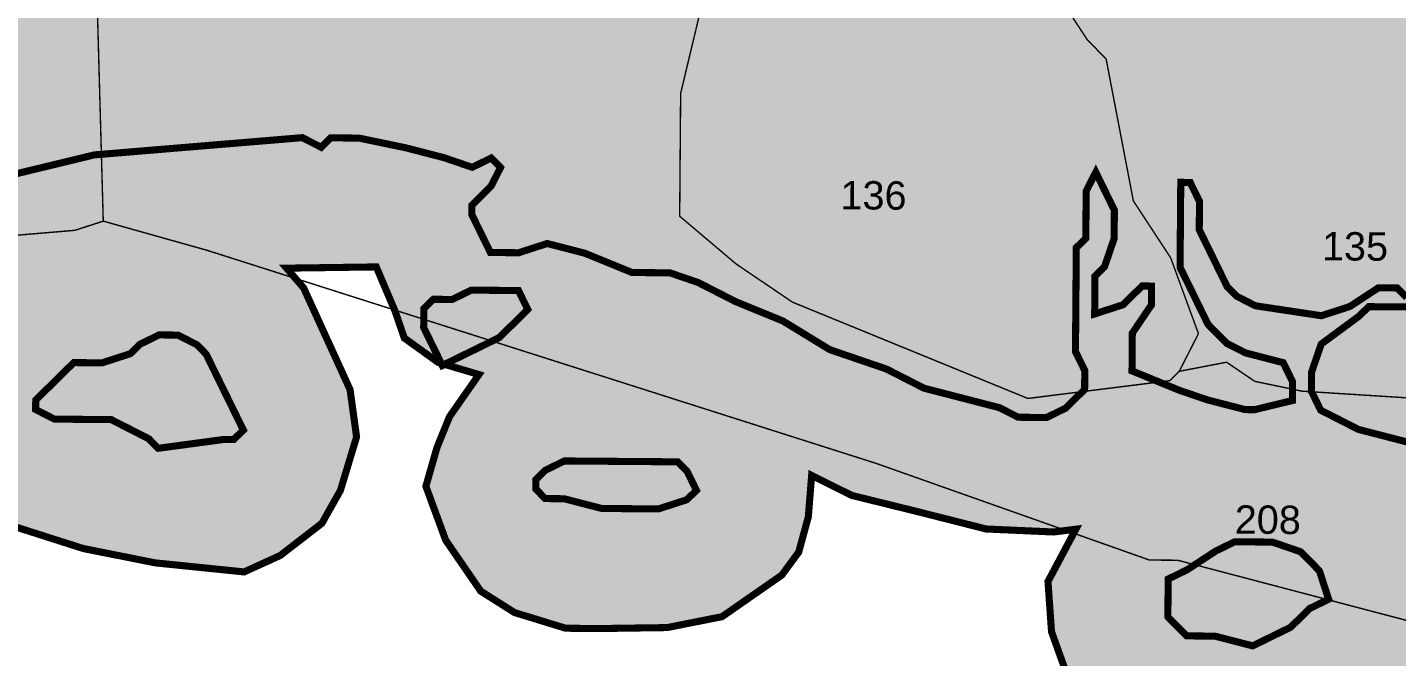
# Model space of a CAD drawing. Header units: metres. Extents: x 317370 to 326712, y 1824935 to 1838812.
# Drawn here: x 325507 to 326091, y 1830749 to 1831018 of the extents above; entities that cross this region are included whole.
import ezdxf

# ---------------------------------------------------------------- set-up
doc = ezdxf.new("R2010")
doc.units = ezdxf.units.M
doc.header["$MEASUREMENT"] = 0
for name, color, linetype in [('LOW TIDE LINE', 5, 'Continuous'), ('MANGROOVE', 112, 'Continuous'), ('RIVER', 4, 'Continuous'), ('SURVEY NO.', 7, 'Continuous'), ('SURVEY PLOT BOUNDARY', 35, 'Continuous')]:
    doc.layers.add(name, color=color, linetype=linetype)
doc.styles.add('PDF Arial', font='arial.ttf')

# ---------------------------------------------------------------- blocks, each defined once
blk = doc.blocks.new('81')
at = {"layer": 'MANGROOVE'}
h = blk.add_hatch(dxfattribs=at)
h.set_pattern_fill('GRASS', color=256, scale=0.604678, angle=-0.45083)
h.set_pattern_definition([(89.54917, (306983.874, 1824194.798), (-10.7745325, 10.9454397), [2.879778, -18.840867]), (44.54917, (306983.874, 1824194.798), (-10.774532, 10.94544), [2.879778, -12.479037]), (134.54917, (306983.874, 1824194.798), (-10.94544, -10.774532), [2.879778, -12.479037])])
h.paths.add_polyline_path([(326593.07, 1831199.54), (326581.38, 1830695.34), (326581.35, 1830691.98), (326566.46, 1830679.65), (326560.68, 1830671.3), (326549.09, 1830651.56), (326530.79, 1830634.56), (326509.5, 1830621.28), (326488.21, 1830608.67), (326453.86, 1830603.56), (326431.34, 1830606.09), (326382.44, 1830633.37), (326357.59, 1830660.69), (326342.77, 1830647.37), (326309.3, 1830627.65), (326251.65, 1830648.06), (326234.93, 1830660.8), (326209.29, 1830662.26), (326175.49, 1830667.99), (326144.45, 1830677.69), (326106.31, 1830692.91), (326085.42, 1830727.55), (326073.81, 1830721.76), (326044.9, 1830707.07), (326026.16, 1830703.86), (325989.84, 1830709.82), (325962.6, 1830721.38), (325951.18, 1830739.11), (325943.77, 1830759.76), (325942.26, 1830781.2), (325954.14, 1830803.5), (325944.67, 1830802.32), (325915.88, 1830803.6), (325885.04, 1830811.4), (325858.6, 1830817.91), (325841.43, 1830826.45), (325840.03, 1830808.81), (325835.91, 1830793.72), (325828.69, 1830783.9), (325803.2, 1830766.18), (325779.83, 1830761.53), (325751.44, 1830761.12), (325736.52, 1830761.24), (325714.71, 1830767.93), (325700.27, 1830777.07), (325685.31, 1830798.83), (325676.87, 1830821.8), (325681.59, 1830838.34), (325686.95, 1830851.53), (325699.5, 1830869.5), (325682.09, 1830874.68), (325667.66, 1830885.09), (325663.76, 1830896.46), (325655.71, 1830915.43), (325617.44, 1830914.9), (325624.73, 1830906.43), (325644.52, 1830863.08), (325647.3, 1830842.89), (325640.4, 1830820.04), (325632.51, 1830806.03), (325614.74, 1830792.3), (325599.34, 1830785.28), (325561.32, 1830789.15), (325530.67, 1830795.27), (325500.27, 1830804.97), (325477.87, 1830818.17), (325469.97, 1830828.95), (325465.04, 1830843.69), (325465.42, 1830868.4), (325473.55, 1830885.57), (325487.96, 1830899.95), (325474.5, 1830899.43), (325450.28, 1830894.15), (325425.18, 1830883.85), (325391.93, 1830869.57), (325371.09, 1830867), (325330.55, 1830870.68), (325304.92, 1830872.56), (325277.22, 1830879.71), (325265.95, 1830890.09), (325250.39, 1830923.73), (325238.75, 1830940.63), (325231.29, 1830954.55), (325221.25, 1830960.09), (325201.92, 1830962.35), (325187.28, 1830955.9), (325173.32, 1830944.46), (325154.92, 1830931.16), (325129.63, 1830923.16), (325097.44, 1830920.05), (325066.55, 1830921.77), (325046.01, 1830929.07), (325027.18, 1830941.19), (325023.3, 1830965.47), (324981, 1830959.92), (324949.69, 1830961.63), (324940.07, 1830967.59), (324926.47, 1830975.68), (324901.32, 1830985.97), (324879.46, 1830986.14), (324857.6, 1830986.73), (324827.84, 1830998.1), (324788.17, 1831024.89), (324779.26, 1831014.46), (324758.58, 1831004.12), (324736.06, 1831001.35), (324716.53, 1831003.61), (324696.43, 1831012.67), (324670.95, 1831049.65), (324642.73, 1831071.41), (324614.59, 1831103.16), (324612.7, 1831130.5), (324606.69, 1831168.38), (324608.55, 1831204.09), (324616.72, 1831240.28), (324640.86, 1831260.54), (324685.42, 1831258.49), (324698.77, 1831280.77), (324714.98, 1831288.54), (324732.45, 1831290.38), (324750.89, 1831290.23), (324770.29, 1831286.46), (324782.18, 1831289.33), (324798.03, 1831295.13), (324823.75, 1831298.54), (324847.45, 1831296.05), (324864.13, 1831281.44), (324873.88, 1831264.25), (324906.58, 1831224.08), (324927.24, 1831212.39), (324932.95, 1831226.5), (324953.4, 1831229.96), (324962.66, 1831230.37), (324929.59, 1831259.77), (324920.89, 1831284.2), (324921.09, 1831309.54), (324931.22, 1831333.69), (324946.2, 1831353.65), (324975.87, 1831357.37), (324987.4, 1831357.28), (324992.2, 1831381.93), (325002.2, 1831396.33), (325004.05, 1831422.32), (325003.94, 1831449.64), (325002.82, 1831474.67), (324996.67, 1831490.04), (324995.31, 1831526.59), (325008.77, 1831563.02), (325021.49, 1831589.25), (325033.44, 1831600.35), (325057.88, 1831609.37), (325079.3, 1831609.86), (325101.98, 1831604.42), (325115.42, 1831595.75), (325124.76, 1831569.68), (325128.55, 1831547.92), (325138.52, 1831517.89), (325151.25, 1831502.98), (325156.05, 1831485.17), (325156.92, 1831470.68), (325148.56, 1831454.28), (325142.84, 1831438.86), (325142.34, 1831417.8), (325163.16, 1831337.43), (325183.95, 1831317.66), (325198.41, 1831295.62), (325208.23, 1831275.61), (325228.62, 1831247.87), (325239.53, 1831239.48), (325261.88, 1831249.94), (325281.66, 1831271.05), (325300.81, 1831295.48), (325314.54, 1831308.33), (325334.52, 1831312.16), (325363.69, 1831301.3), (325371.6, 1831292.6), (325382.12, 1831319.43), (325399.97, 1831349.19), (325413.99, 1831356.39), (325434.95, 1831357.55), (325460.51, 1831353.03), (325475.69, 1831354.32), (325511.61, 1831356.36), (325544.79, 1831347.13), (325560.97, 1831333.71), (325568.17, 1831319.37), (325571.01, 1831299.74), (325575.43, 1831269.81), (325568.96, 1831250.4), (325568.18, 1831235.46), (325585.22, 1831204.09), (325605.38, 1831189.31), (325642.86, 1831178.06), (325670.51, 1831185.15), (325690.67, 1831211.9), (325713.82, 1831238.96), (325742.53, 1831254.02), (325774.47, 1831256.76), (325788.07, 1831252.33), (325805.38, 1831234.96), (325876.88, 1831237.05), (325908.79, 1831237.13), (325945.13, 1831249.14), (325965.96, 1831277.22), (325989.63, 1831285.67), (326024.35, 1831284.11), (326064.11, 1831266.18), (326077.62, 1831250.79), (326102.03, 1831268.88), (326106.21, 1831292.77), (326120.31, 1831310.26), (326153.36, 1831327.28), (326185.7, 1831338.99), (326204.39, 1831348.81), (326234, 1831351.23), (326262.47, 1831335.06), (326270.32, 1831319.38), (326303.45, 1831278.24), (326356.15, 1831258.55), (326375.97, 1831241.78), (326403.7, 1831216.31), (326420.13, 1831192.26), (326428, 1831177.58), (326444.9, 1831171.14), (326463.96, 1831184.94), (326480.66, 1831194.44), (326509.94, 1831197.2), (326559.15, 1831198.81), (326581.43, 1831198.64)])
at = {"layer": 'LOW TIDE LINE', "lineweight": 18, "const_width": 3.02}
for points in [[(326122.93, 1830833.62), (326090.75, 1830841.94), (326074.66, 1830846.1), (326058.6, 1830854.29), (326054.63, 1830862.38), (326054.69, 1830870.44), (326058.82, 1830882.51), (326075.04, 1830894.47), (326079.1, 1830898.47), (326095.22, 1830898.35)], [(326095.26, 1830902.38), (326091.26, 1830906.44), (326083.2, 1830906.5), (326071.04, 1830898.54), (326058.92, 1830894.6), (326030.73, 1830898.85), (326022.7, 1830902.95), (326018.7, 1830907.01), (326010.77, 1830923.2), (326006.8, 1830931.29), (326006.9, 1830943.39), (326002.93, 1830951.48), (325998.9, 1830951.52), (325998.61, 1830915.23), (326002.58, 1830907.14), (326010.51, 1830890.95), (326018.51, 1830882.82), (326026.54, 1830878.73), (326042.63, 1830874.57), (326046.6, 1830866.48), (326046.54, 1830858.41), (326030.38, 1830854.51), (326026.35, 1830854.54), (326010.26, 1830858.7), (325998.2, 1830862.82), (325978.11, 1830871.05), (325978.24, 1830887.17), (325986.39, 1830899.2), (325986.46, 1830907.26), (325982.43, 1830907.3), (325978.36, 1830903.3), (325974.3, 1830899.3), (325962.18, 1830895.36), (325962.3, 1830911.49), (325966.37, 1830915.49), (325970.49, 1830927.55), (325970.59, 1830939.64), (325962.65, 1830955.83), (325958.56, 1830947.8), (325958.4, 1830927.64), (325954.34, 1830923.64), (325953.99, 1830879.3), (325957.96, 1830871.2), (325957.89, 1830863.14), (325949.77, 1830855.14), (325941.67, 1830851.17), (325929.58, 1830851.27), (325921.55, 1830855.36), (325889.37, 1830863.68), (325873.31, 1830871.87), (325849.19, 1830880.12), (325829.13, 1830892.38), (325809.04, 1830900.6), (325792.98, 1830908.79), (325780.92, 1830912.91), (325764.8, 1830913.04), (325744.71, 1830921.26), (325728.62, 1830925.42), (325716.49, 1830921.48), (325704.4, 1830921.58), (325700.43, 1830929.67), (325696.46, 1830937.77), (325696.5, 1830941.8), (325704.62, 1830949.8), (325708.72, 1830957.83), (325704.72, 1830961.89), (325696.62, 1830957.93), (325684.56, 1830962.05), (325668.47, 1830966.21), (325648.35, 1830970.4), (325636.26, 1830970.5), (325632.19, 1830966.5), (325624.16, 1830970.59), (325535.42, 1830963.23), (325486.96, 1830951.51)]]:
    blk.add_lwpolyline(points, dxfattribs=at)
for points in [[(325691.96, 1830877.33), (325683.86, 1830873.36), (325679.9, 1830881.46), (325675.93, 1830889.55), (325675.99, 1830897.61), (325680.06, 1830901.61), (325688.12, 1830901.55), (325696.21, 1830905.52), (325704.27, 1830905.45), (325712.33, 1830905.39), (325716.36, 1830905.36), (325720.33, 1830897.26), (325716.27, 1830893.26), (325708.14, 1830885.26)], [(325567.07, 1830886.38), (325571.1, 1830886.34), (325579.13, 1830882.25), (325583.13, 1830878.19), (325591.06, 1830862), (325599, 1830845.81), (325594.93, 1830841.81), (325590.9, 1830841.84), (325562.66, 1830838.03), (325558.66, 1830842.09), (325542.6, 1830850.28), (325518.41, 1830850.47), (325510.38, 1830854.57), (325510.42, 1830858.6), (325514.48, 1830862.6), (325518.54, 1830866.6), (325522.6, 1830870.6), (325526.67, 1830874.6), (325538.76, 1830874.5), (325550.88, 1830878.44), (325554.94, 1830882.44), (325563.04, 1830886.41)], [(325776.1, 1830812.16), (325764, 1830812.26), (325751.91, 1830812.35), (325735.82, 1830816.51), (325727.76, 1830816.57), (325723.76, 1830820.64), (325723.79, 1830824.67), (325727.85, 1830828.67), (325735.95, 1830832.63), (325748.04, 1830832.54), (325760.13, 1830832.44), (325772.22, 1830832.35), (325780.29, 1830832.29), (325784.32, 1830832.25), (325788.32, 1830828.19), (325792.28, 1830820.1), (325788.22, 1830816.1)], [(326045.78, 1830761.66), (326029.59, 1830753.72), (326013.5, 1830757.88), (326001.41, 1830757.98), (325993.41, 1830766.1), (325993.47, 1830774.17), (325993.54, 1830782.23), (326001.63, 1830786.2), (326013.78, 1830794.16), (326021.88, 1830798.13), (326029.94, 1830798.07), (326038, 1830798), (326050.06, 1830793.88), (326058.06, 1830785.75), (326061.99, 1830773.63), (326053.9, 1830769.66)]]:
    blk.add_lwpolyline(points, close=True, dxfattribs=at)
at = {"layer": 'MANGROOVE', "const_width": 3.02, "flags": 128}
blk.add_lwpolyline([(325951.18, 1830739.11), (325943.77, 1830759.76), (325942.26, 1830781.2), (325954.14, 1830803.5), (325944.67, 1830802.32), (325915.88, 1830803.6), (325885.04, 1830811.4), (325858.6, 1830817.91), (325841.43, 1830826.45), (325840.03, 1830808.81), (325835.91, 1830793.72), (325828.69, 1830783.9), (325803.2, 1830766.18), (325779.83, 1830761.53), (325751.44, 1830761.12), (325736.52, 1830761.24), (325714.71, 1830767.93), (325700.27, 1830777.07), (325685.31, 1830798.83), (325676.87, 1830821.8), (325681.59, 1830838.34), (325686.95, 1830851.53), (325699.5, 1830869.5), (325682.09, 1830874.68), (325667.66, 1830885.09), (325663.76, 1830896.46), (325655.71, 1830915.43), (325617.44, 1830914.9), (325624.73, 1830906.43), (325644.52, 1830863.08), (325647.3, 1830842.89), (325640.4, 1830820.04), (325632.51, 1830806.03), (325614.74, 1830792.3), (325599.34, 1830785.28), (325561.32, 1830789.15), (325530.67, 1830795.27), (325500.27, 1830804.97)], dxfattribs=at)
at = {"layer": 'RIVER', "flags": 128}
blk.add_lwpolyline([(325951.18, 1830739.11, 3.02, 3.02, 0), (325943.77, 1830759.76, 3.02, 3.02, 0), (325942.26, 1830781.2, 3.02, 3.02, 0), (325954.14, 1830803.5, 3.02, 3.02, 0), (325944.67, 1830802.32, 3.02, 3.02, 0), (325915.88, 1830803.6, 3.02, 3.02, 0), (325885.04, 1830811.4, 3.02, 3.02, 0), (325858.6, 1830817.91, 3.02, 3.02, 0), (325841.43, 1830826.45, 3.02, 3.02, 0), (325840.03, 1830808.81, 3.02, 3.02, 0), (325835.91, 1830793.72, 3.02, 3.02, 0), (325828.69, 1830783.9, 3.02, 3.02, 0), (325803.2, 1830766.18, 3.02, 3.02, 0), (325779.83, 1830761.53, 3.02, 3.02, 0), (325751.44, 1830761.12, 3.02, 3.02, 0), (325736.52, 1830761.24, 3.02, 3.02, 0), (325714.71, 1830767.93, 3.02, 3.02, 0), (325700.27, 1830777.07, 3.02, 3.02, 0), (325685.31, 1830798.83, 3.02, 3.02, 0), (325676.87, 1830821.8, 3.02, 3.02, 0), (325681.59, 1830838.34, 3.02, 3.02, 0), (325686.95, 1830851.53, 3.02, 3.02, 0), (325699.5, 1830869.5, 3.02, 3.02, 0), (325684.87, 1830873.85, 3.02, 3.02, 0), (325683.86, 1830873.36, 3.02, 3.02, 0), (325683.41, 1830874.29, 3.02, 3.02, 0), (325682.09, 1830874.68, 3.02, 3.02, 0), (325667.66, 1830885.09, 3.02, 3.02, 0), (325663.76, 1830896.46, 3.02, 3.02, 0), (325655.71, 1830915.43, 3.02, 3.02, 0), (325617.44, 1830914.9, 3.02, 3.02, 0), (325624.73, 1830906.43, 3.02, 3.02, 0), (325644.52, 1830863.08, 3.02, 3.02, 0), (325647.3, 1830842.89, 3.02, 3.02, 0), (325640.4, 1830820.04, 3.02, 3.02, 0), (325632.51, 1830806.03, 3.02, 3.02, 0), (325614.74, 1830792.3, 3.02, 3.02, 0), (325599.34, 1830785.28, 3.02, 3.02, 0), (325561.32, 1830789.15, 3.02, 3.02, 0), (325530.67, 1830795.27, 3.02, 3.02, 0), (325500.27, 1830804.97, 3.02, 3.02, 0)], format="xyseb", dxfattribs=at)
at = {"layer": 'SURVEY PLOT BOUNDARY', "lineweight": 18, "const_width": 0.605}
for points in [[(325309.29, 1830912.59), (325527.11, 1830931.04), (325539.23, 1830934.97), (325583.48, 1830922.53), (325868.96, 1830831.59), (325985.54, 1830790.35), (325997.63, 1830790.26), (326218.88, 1830732.08)], [(325400, 1831169.9), (325516.89, 1831168.99), (325528.89, 1831156.8), (325536.09, 1831047.88), (325539.23, 1830934.97), (325527.11, 1830931.04), (325309.29, 1830912.59)], [(325798.06, 1831041.79), (325785.55, 1830989.48), (325785.14, 1830937.07), (325809.17, 1830916.72), (325833.22, 1830900.41), (325933.68, 1830859.3), (325994.2, 1830866.89), (325998.26, 1830870.89), (326018.45, 1830874.76), (326030.48, 1830866.6), (326050.6, 1830862.41), (326123.12, 1830857.81)], [(326218.88, 1830732.08), (325997.63, 1830790.26), (325985.54, 1830790.35), (325868.96, 1830831.59), (325583.48, 1830922.53), (325539.23, 1830934.97), (325536.09, 1831047.88)], [(326123.12, 1830857.81), (326050.6, 1830862.41), (326030.48, 1830866.6), (326018.45, 1830874.76), (325998.26, 1830870.89), (326006.45, 1830886.95), (325994.61, 1830919.3), (325978.68, 1830943.61), (325967.06, 1831004.18), (325959.07, 1831012.3), (325951.1, 1831024.46), (325959.22, 1831032.46), (325971.32, 1831032.37), (325983.38, 1831028.24), (326035.9, 1831043.95), (326060.03, 1831035.7), (326080.21, 1831039.57), (326108.36, 1831031.29)]]:
    blk.add_lwpolyline(points, dxfattribs=at)
blk.add_lwpolyline([(325951.1, 1831024.46), (325959.07, 1831012.3), (325967.06, 1831004.18), (325978.68, 1830943.61), (325994.61, 1830919.3), (326006.45, 1830886.95), (325998.26, 1830870.89), (325994.2, 1830866.89), (325933.68, 1830859.3), (325833.22, 1830900.41), (325809.17, 1830916.72), (325785.14, 1830937.07), (325785.55, 1830989.48), (325798.06, 1831041.79), (325794.15, 1831057.95), (325798.28, 1831070.01), (325822.46, 1831069.82), (325838.56, 1831065.66), (325878.9, 1831069.38), (325907.14, 1831073.19), (325931.39, 1831081.06), (325943.32, 1831060.81), (325947.2, 1831040.62)], close=True, dxfattribs=at)
at = {"layer": 'SURVEY NO.', "char_height": 12.094, "attachment_point": 7, "rotation": 359.54917, "style": 'PDF Arial'}
for s, insert in [('136', (325853.69, 1830939.87)), ('135', (326059.1, 1830918.1)), ('208', (326021.9, 1830801.47))]:
    blk.add_mtext(s, dxfattribs=dict(at, insert=insert))

msp = doc.modelspace()

# ---------------------------------------------------------------- block references
msp.add_blockref('81', (0, 0))

doc.saveas('drawing.dxf')
